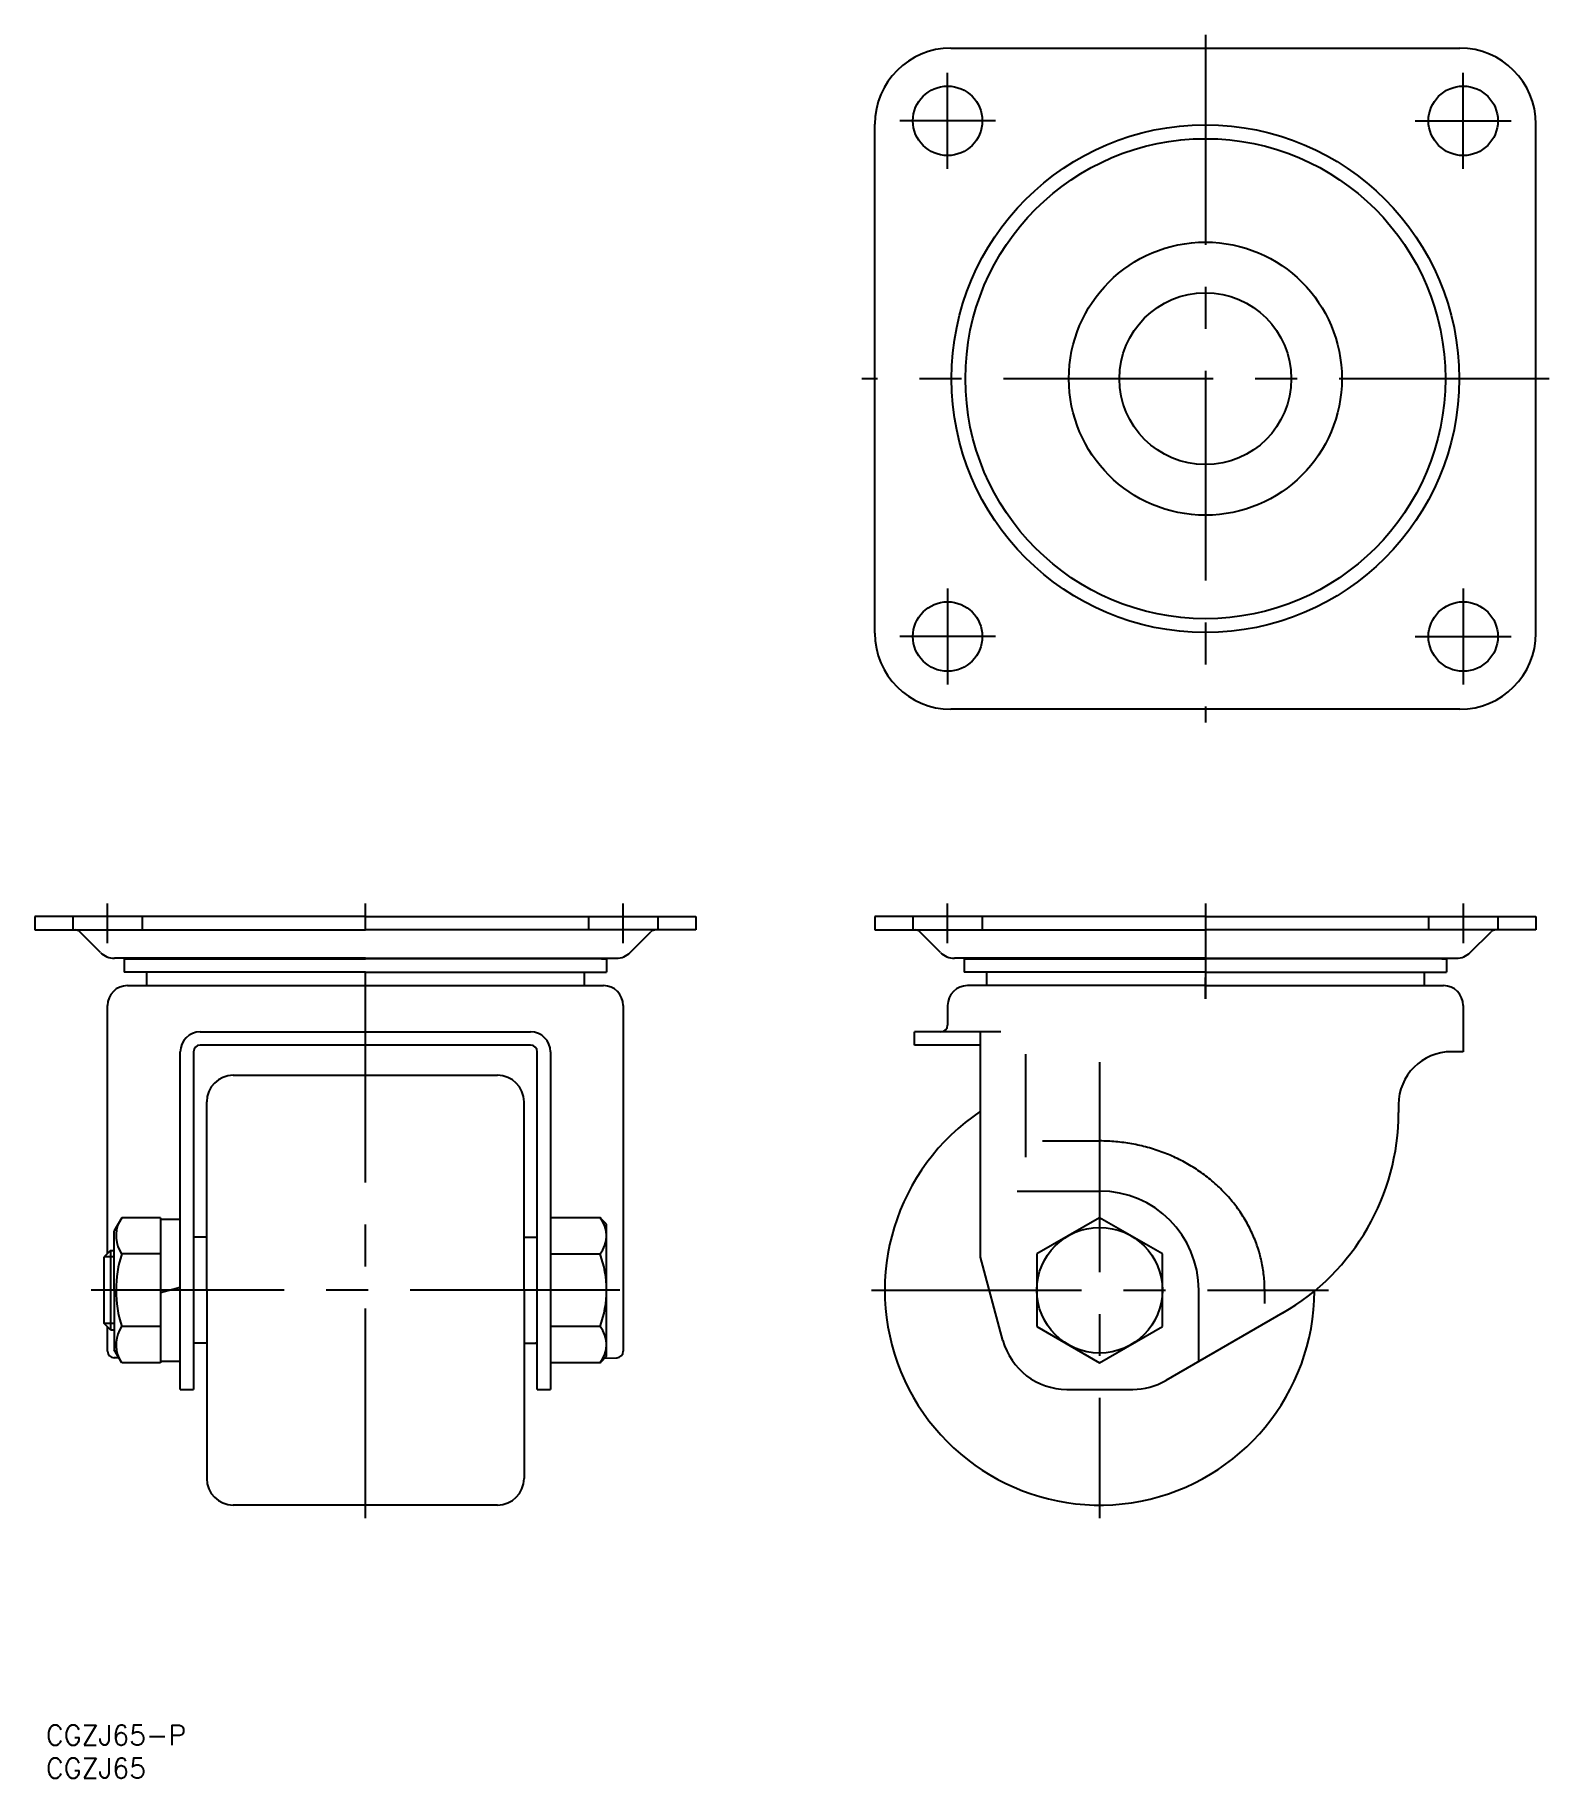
# Model space of a CAD drawing. Extents: x -161 to 68, y -74 to 190.
import ezdxf

# ---------------------------------------------------------------- set-up
doc = ezdxf.new("R2010")
doc.units = 0
doc.linetypes.add('CENTER', pattern=[50.8, 31.75, -6.35, 6.35, -6.35])
doc.linetypes.add('DASHED', pattern=[19.05, 12.7, -6.35])
doc.layers.get('0').update_dxf_attribs({"linetype": 'CONTINUOUS'})
doc.layers.add('CENTER', color=1, linetype='CENTER')
doc.styles.get("Standard").update_dxf_attribs({"font": 'txt.shx', "height": 3, "bigfont": 'bigfont.shx'})

msp = doc.modelspace()

# ---------------------------------------------------------------- linework, layer by layer
at = {"color": 7, "linetype": 'CONTINUOUS'}
for p, q in [((-22.57, 187.87), (54.43, 187.87)), ((-34.07, 99.37), (-34.07, 176.37)), ((65.93, 99.37), (65.93, 176.37)), ((54.43, 87.87), (-22.57, 87.87)), ((-111.15, 56.5), (-161.15, 56.5)), ((-161.15, 56.5), (-161.15, 54.5)), ((-111.15, 56.5), (-61.15, 56.5)), ((-61.15, 56.5), (-61.15, 54.5)), ((15.93, 56.5), (-34.07, 56.5)), ((-34.07, 56.5), (-34.07, 54.5)), ((15.93, 56.5), (65.93, 56.5)), ((65.93, 56.5), (65.93, 54.5)), ((-161.15, 54.5), (-111.15, 54.5)), ((-151.23, 51.08), (-154.36, 54.21)), ((-61.15, 54.5), (-111.15, 54.5)), ((-71.07, 51.08), (-67.95, 54.21)), ((-34.07, 54.5), (15.93, 54.5)), ((-24.14, 51.08), (-27.27, 54.21)), ((65.93, 54.5), (15.93, 54.5)), ((56.01, 51.08), (59.14, 54.21)), ((-111.15, 50.2), (-149.11, 50.2)), ((-147.65, 50.1), (-111.15, 50.1)), ((-147.65, 50.1), (-147.65, 48.1)), ((-147.17, 50.1), (-147.65, 50.1)), ((-111.15, 50.2), (-73.2, 50.2)), ((-74.65, 50.1), (-111.15, 50.1)), ((-75.14, 50.1), (-74.65, 50.1)), ((-74.65, 50.1), (-74.65, 48.1)), ((15.93, 50.2), (-22.02, 50.2)), ((-20.57, 50.1), (15.93, 50.1)), ((-20.57, 50.1), (-20.57, 48.1)), ((-20.08, 50.1), (-20.57, 50.1)), ((15.93, 50.2), (53.89, 50.2)), ((52.43, 50.1), (15.93, 50.1)), ((51.95, 50.1), (52.43, 50.1)), ((52.43, 50.1), (52.43, 48.1)), ((-111.15, 48.1), (-147.65, 48.1)), ((-144.25, 48.1), (-144.25, 46.07)), ((-111.15, 48.1), (-74.65, 48.1)), ((-78.06, 48.1), (-78.06, 46.07)), ((15.93, 48.1), (-20.57, 48.1)), ((-17.16, 48.1), (-17.16, 46.07)), ((15.93, 48.1), (52.43, 48.1)), ((49.03, 48.1), (49.03, 46.07)), ((-147.15, 46.07), (-75.15, 46.07)), ((15.93, 46.07), (-20.07, 46.07)), ((15.93, 46.07), (51.93, 46.07)), ((-150.15, 5.55), (-150.15, 43.07)), ((-72.15, 43.07), (-72.15, -9.22)), ((-23.07, 43.07), (-23.07, 40.07)), ((54.93, 43.07), (54.93, 36.07)), ((-136.15, 39.07), (-86.15, 39.07)), ((-86.15, 37.07), (-136.15, 37.07)), ((-15, 39.07), (-28.07, 39.07)), ((-28.07, 37.07), (-28.07, 39.07)), ((-18.07, 37.07), (-28.07, 37.07)), ((-18.07, 5), (-18.07, 39.07)), ((-139.15, -15), (-139.15, 36.07)), ((-137.15, 36.07), (-137.15, -15)), ((-85.15, -15), (-85.15, 36.07)), ((-83.15, 36.07), (-83.15, -15)), ((-11.21, 20.1), (-11.21, 35.69)), ((54.93, 36.07), (53.15, 36.07)), ((-131.15, 32.5), (-91.15, 32.5)), ((-135.15, 0), (-135.15, 28.5)), ((-87.15, 0), (-87.15, 28.5)), ((45.15, 28.07), (45.15, 26.88)), ((-8.69, 22.57), (-0.07, 22.57)), ((-135.15, 21), (-135.15, 21)), ((-12.57, 15), (-0.07, 15)), ((-148.02, 10.97), (-149.15, 9)), ((-142.15, 10.97), (-148.02, 10.97)), ((-142.15, 10.97), (-142.15, -10.97)), ((-142.15, 10.75), (-139.15, 10.75)), ((-75.65, 10.97), (-83.15, 10.97)), ((-74.65, 9.97), (-75.65, 10.97)), ((-0.07, 10.97), (-9.57, 5.48)), ((9.43, 5.48), (-0.07, 10.97)), ((-149.15, 0), (-149.15, 9)), ((-135.15, 8), (-137.15, 8)), ((-87.15, 8), (-85.15, 8)), ((-74.65, -9.97), (-74.65, 9.97)), ((-149.71, 6), (-150.65, 5.05)), ((-149.71, 6), (-149.71, -6)), ((-149.71, 6), (-149.15, 6)), ((-142.15, 5.48), (-148.02, 5.48)), ((-83.15, 5.48), (-75.65, 5.48)), ((-9.57, 5.48), (-9.57, -5.48)), ((9.43, -5.48), (9.43, 5.48)), ((-150.65, -5.05), (-150.65, 5.05)), ((-14.69, -7.59), (-18.07, 5)), ((-139.15, 0.4), (-142.15, -0.4)), ((14.93, -10.77), (14.93, 0)), ((24.89, 0), (24.89, -2.02)), ((-149.15, 0), (-149.15, -9)), ((-135.15, 0), (-135.15, -28.5)), ((-87.15, 0), (-87.15, -28.5)), ((-149.71, -6), (-150.65, -5.05)), ((27.65, -3.43), (9.93, -13.66)), ((-150.15, -9.22), (-150.15, -5.55)), ((-149.71, -6), (-149.15, -6)), ((-142.15, -5.48), (-148.02, -5.48)), ((-75.65, -5.48), (-83.15, -5.48)), ((-9.57, -5.48), (-0.07, -10.97)), ((-0.07, -10.97), (9.43, -5.48)), ((-148.44, -10.24), (-149.18, -10.22)), ((-148.02, -10.97), (-149.15, -9)), ((-135.15, -8), (-137.15, -8)), ((-87.15, -8), (-85.15, -8)), ((-85.15, -8), (-85.4, -8)), ((-74.65, -9.97), (-75.65, -10.97)), ((-74.95, -10.27), (-73.13, -10.22)), ((-142.15, -10.97), (-148.02, -10.97)), ((-142.15, -10.75), (-139.15, -10.75)), ((-75.65, -10.97), (-83.15, -10.97)), ((-139.15, -15), (-137.15, -15)), ((-85.15, -15), (-83.15, -15)), ((-5.03, -15), (4.93, -15)), ((-91.15, -32.5), (-131.15, -32.5))]:
    msp.add_line(p, q, dxfattribs=at)
at = {"color": 3, "linetype": 'DASHED'}
for p, q in [((-155.4, 56.5), (-155.4, 54.5)), ((-144.9, 56.5), (-144.9, 54.5)), ((-77.4, 56.5), (-77.4, 54.5)), ((-66.9, 56.5), (-66.9, 54.5)), ((-28.32, 56.5), (-28.32, 54.5)), ((-17.82, 56.5), (-17.82, 54.5)), ((49.68, 56.5), (49.68, 54.5)), ((60.18, 56.5), (60.18, 54.5))]:
    msp.add_line(p, q, dxfattribs=at)
at = {"color": 3, "linetype": 'CONTINUOUS'}
for p, q in [((-149.15, 5.05), (-150.65, 5.05)), ((-149.15, -5.05), (-150.65, -5.05))]:
    msp.add_line(p, q, dxfattribs=at)
at = {"color": 7, "linetype": 'CONTINUOUS'}
msp.add_polyline3d([(24.9, 0, 0), (24.89, 0.28, 0), (24.89, 0.55, 0), (24.88, 0.83, 0), (24.87, 1.11, 0), (24.85, 1.38, 0), (24.83, 1.66, 0), (24.8, 1.94, 0), (24.78, 2.21, 0), (24.74, 2.49, 0), (24.71, 2.76, 0), (24.67, 3.04, 0), (24.63, 3.31, 0), (24.58, 3.58, 0), (24.53, 3.86, 0), (24.47, 4.13, 0), (24.42, 4.4, 0), (24.35, 4.67, 0), (24.29, 4.94, 0), (24.22, 5.21, 0), (24.15, 5.48, 0), (24.07, 5.75, 0), (23.99, 6.02, 0), (23.91, 6.29, 0), (23.82, 6.55, 0), (23.73, 6.82, 0), (23.64, 7.08, 0), (23.54, 7.34, 0), (23.44, 7.6, 0), (23.33, 7.86, 0), (23.22, 8.12, 0), (23.11, 8.38, 0), (23, 8.64, 0), (22.88, 8.89, 0), (22.75, 9.15, 0), (22.63, 9.4, 0), (22.5, 9.65, 0), (22.37, 9.9, 0), (22.23, 10.15, 0), (22.09, 10.39, 0), (21.95, 10.64, 0), (21.8, 10.88, 0), (21.65, 11.12, 0), (21.5, 11.36, 0), (21.35, 11.6, 0), (21.19, 11.84, 0), (21.02, 12.07, 0), (20.86, 12.31, 0), (20.69, 12.54, 0), (20.52, 12.77, 0), (20.34, 12.99, 0), (20.17, 13.22, 0), (19.98, 13.44, 0), (19.8, 13.66, 0), (19.61, 13.88, 0), (19.42, 14.1, 0), (19.23, 14.32, 0), (19.04, 14.53, 0), (18.84, 14.74, 0), (18.63, 14.95, 0), (18.43, 15.15, 0), (18.22, 15.36, 0), (18.01, 15.56, 0), (17.8, 15.76, 0), (17.59, 15.96, 0), (17.37, 16.15, 0), (17.15, 16.34, 0), (16.92, 16.53, 0), (16.7, 16.72, 0), (16.47, 16.91, 0), (16.24, 17.09, 0), (16.01, 17.27, 0), (15.77, 17.44, 0), (15.53, 17.62, 0), (15.29, 17.79, 0), (15.05, 17.96, 0), (14.81, 18.13, 0), (14.56, 18.29, 0), (14.31, 18.45, 0), (14.06, 18.61, 0), (13.8, 18.76, 0), (13.55, 18.92, 0), (13.29, 19.07, 0), (13.03, 19.21, 0), (12.77, 19.36, 0), (12.51, 19.5, 0), (12.24, 19.64, 0), (11.97, 19.77, 0), (11.7, 19.9, 0), (11.43, 20.03, 0), (11.16, 20.16, 0), (10.89, 20.28, 0), (10.61, 20.4, 0), (10.33, 20.52, 0), (10.05, 20.63, 0), (9.77, 20.74, 0), (9.49, 20.85, 0), (9.21, 20.95, 0), (8.92, 21.05, 0), (8.63, 21.15, 0), (8.35, 21.25, 0), (8.06, 21.34, 0), (7.77, 21.43, 0), (7.48, 21.51, 0), (7.18, 21.6, 0), (6.89, 21.67, 0), (6.59, 21.75, 0), (6.3, 21.82, 0), (6, 21.89, 0), (5.71, 21.96, 0), (5.41, 22.02, 0), (5.11, 22.08, 0), (4.81, 22.13, 0), (4.51, 22.19, 0), (4.21, 22.23, 0), (3.9, 22.28, 0), (3.6, 22.32, 0), (3.3, 22.36, 0), (2.99, 22.4, 0), (2.69, 22.43, 0), (2.38, 22.46, 0), (2.08, 22.48, 0), (1.77, 22.51, 0), (1.47, 22.52, 0), (1.16, 22.54, 0), (0.86, 22.55, 0), (0.55, 22.56, 0), (0.24, 22.57, 0), (-0.06, 22.57, 0)], dxfattribs=at)
for centre, radius in [((-23.07, 176.87), 5.25), ((54.93, 176.87), 5.25), ((15.93, 137.87), 38.4), ((15.93, 137.87), 36.3), ((15.93, 137.87), 20.65), ((15.93, 137.87), 13), ((-23.07, 98.87), 5.25), ((54.93, 98.87), 5.25), ((-0.07, 0), 9.5)]:
    msp.add_circle(centre, radius, dxfattribs=at)
for centre, radius, start, end in [((-22.57, 176.37), 11.5, 90, 180), ((54.43, 176.37), 11.5, 0, 90), ((-22.57, 99.37), 11.5, 180, 270), ((54.43, 99.37), 11.5, 270, 0), ((-155.07, 53.5), 1, 45, 90), ((-67.24, 53.5), 1, 90, 135), ((-27.98, 53.5), 1, 45, 90), ((59.85, 53.5), 1, 90, 135), ((-149.11, 53.2), 3, 225, 270), ((-147.17, 51.1), 1, 270, 295.8419), ((-75.14, 51.1), 1, 244.1581, 270), ((-73.2, 53.2), 3, 270, 315), ((-22.02, 53.2), 3, 225, 270), ((-20.08, 51.1), 1, 270, 295.8419), ((51.95, 51.1), 1, 244.1581, 270), ((53.89, 53.2), 3, 270, 315), ((-147.15, 43.07), 3, 90, 180), ((-75.15, 43.07), 3, 0, 90), ((-20.07, 43.07), 3, 90, 180), ((51.93, 43.07), 3, 0, 90), ((-24.07, 40.07), 1, 270, 0), ((-136.15, 36.07), 3, 90, 180), ((-136.15, 36.07), 1, 90, 180), ((-86.15, 36.07), 3, 0, 90), ((-86.15, 36.07), 1, 0, 90), ((53.15, 28.07), 8, 90, 180), ((-131.15, 28.5), 4, 90, 180), ((-91.15, 28.5), 4, 0, 90), ((-0.07, 0), 32.5, 123.6313, 359.8066), ((10.15, 26.88), 35, 300, 0), ((-0.07, 0), 15, 0, 90), ((-78.91, 8.23), 4.26, 319.932, 40.068), ((-144.01, 8.23), 4.86, 154.3842, 214.3842), ((-130.71, 0), 18.15, 162.412, 180), ((-90.19, 0), 15.54, 339.3345, 20.6655), ((-130.71, 0), 18.15, 180, 197.588), ((-144.01, -8.23), 4.86, 145.6158, 205.6158), ((-78.91, -8.23), 4.26, 319.932, 40.068), ((-5.03, -5), 10, 195, 270), ((-149.15, -9.22), 1, 180, 268.4967), ((-73.15, -9.22), 1, 271.5033, 0), ((4.93, -5), 10, 270, 300), ((-131.15, -28.5), 4, 180, 270), ((-91.15, -28.5), 4, 270, 0)]:
    msp.add_arc(centre, radius, start, end, dxfattribs=at)
at = {"layer": 'CENTER', "color": 1, "linetype": 'CENTER'}
for p, q in [((15.93, 189.87), (15.93, 85.87)), ((-23.07, 169.62), (-23.07, 184.12)), ((54.93, 169.62), (54.93, 184.12)), ((-15.82, 176.87), (-30.32, 176.87)), ((47.68, 176.87), (62.18, 176.87)), ((67.93, 137.87), (-36.07, 137.87)), ((-23.07, 106.12), (-23.07, 91.62)), ((54.93, 106.12), (54.93, 91.62)), ((-15.82, 98.87), (-30.32, 98.87)), ((47.68, 98.87), (62.18, 98.87)), ((-150.15, 52.5), (-150.15, 58.5)), ((-111.15, -34.5), (-111.15, 58.5)), ((-72.15, 52.5), (-72.15, 58.5)), ((-23.07, 52.5), (-23.07, 58.5)), ((15.93, 58.5), (15.93, 44.07)), ((54.93, 58.5), (54.93, 52.5)), ((15.93, 49.07), (15.93, 44.07)), ((15.93, 44.07), (15.93, 47.32)), ((-0.07, 34.5), (-0.07, -34.5)), ((-34.57, 0), (34.57, 0)), ((-72.65, 0), (-152.65, 0))]:
    msp.add_line(p, q, dxfattribs=at)

# ---------------------------------------------------------------- texts
at = {"color": 7, "linetype": 'CONTINUOUS'}
for s, p in [('CGZJ65-P', (-159.48, -68.8)), ('CGZJ65', (-159.48, -73.8))]:
    msp.add_text(s, height=3, dxfattribs=at).set_placement(p)

doc.saveas('drawing.dxf')
